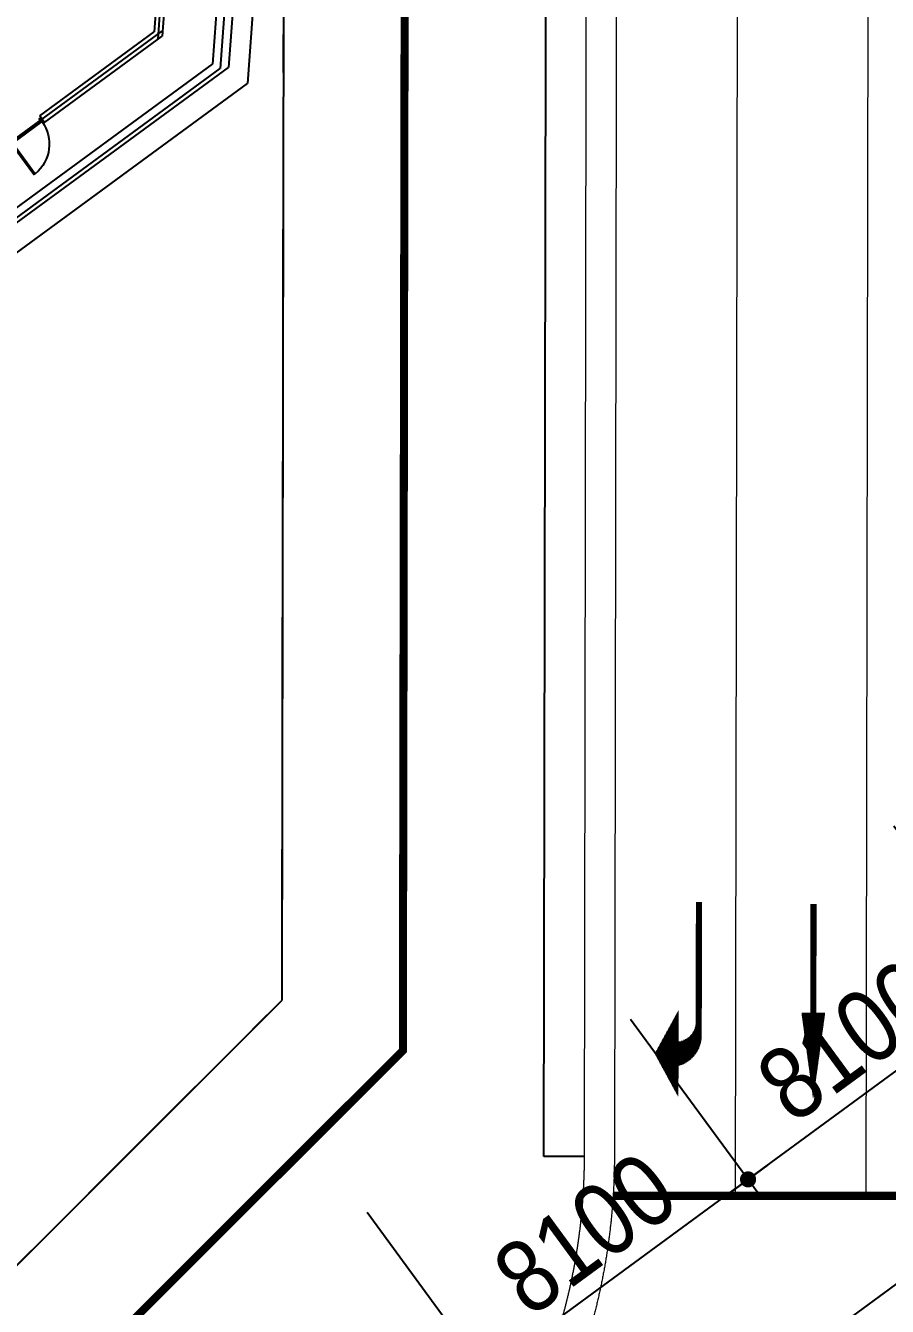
# Model space of a CAD drawing. Header units: millimetres. Extents: x 75184266 to 76346726, y -35077925 to -33679385.
# Drawn here: x 75549165 to 75570546, y -34997819 to -34966065 of the extents above; entities that cross this region are included whole.
import ezdxf
from ezdxf.xclip import XClip

# ---------------------------------------------------------------- set-up
doc = ezdxf.new("R2010")
doc.units = ezdxf.units.MM
doc.header["$LTSCALE"] = 50
doc.header["$MEASUREMENT"] = 0
doc.header["$XCLIPFRAME"] = 2
doc.header["$PDMODE"] = 1
doc.header["$PDSIZE"] = -3
for name, pattern in [('PHANTOM2', [1.25, 0.625, -0.125, 0.125, -0.125, 0.125, -0.125]), ('XR-B1$0$XR-지하3층$0$HID1', [2.3, 1.5, -0.8]), ('XR-B1$0$XR-지하3층$0$PHANTOM2', [1.25, 0.625, -0.125, 0.125, -0.125, 0.125, -0.125]), ('XR-지하3층$0$ANYANG1', [11.5, 6, -1, 1, -1.5, 1, -1]), ('XR-지하3층$0$HID1', [2.3, 1.5, -0.8]), ('XR-지하3층$0$L2-2', [2.5, 1, -1.5]), ('XR-지하3층$0$PHANTOM2', [1.25, 0.625, -0.125, 0.125, -0.125, 0.125, -0.125])]:
    doc.linetypes.add(name, pattern=pattern)
doc.layers.get('0').update_dxf_attribs({"linetype": 'CONTINUOUS'})
doc.layers.get('Defpoints').update_dxf_attribs({"color": 51, "linetype": 'CONTINUOUS'})
for name, color, linetype in [('AA-DWXM-DOOR', 4, 'CONTINUOUS'), ('AA-MKXS', 3, 'CONTINUOUS'), ('XR-B1$0$XR-지하3층$0$-L-land1', 6, 'CONTINUOUS'), ('XR-지하3층$0$-L-land1', 6, 'CONTINUOUS'), ('XR-지하3층$0$0MARK', 7, 'CONTINUOUS'), ('XR-지하3층$0$보도라인', 7, 'CONTINUOUS')]:
    doc.layers.add(name, color=color, linetype=linetype)
for name, color, linetype, plot in [('XR-B1$0$XR-지하3층$0$DEFPOINT', 142, 'CONTINUOUS', False), ('XR-지하3층$0$DEFPOINT', 142, 'CONTINUOUS', False), ('건축', 8, 'CONTINUOUS', False)]:
    doc.layers.add(name, color=color, linetype=linetype, plot=plot)
for name, color, linetype, lineweight in [('XR-지하3층$0$$-길가장자리선', 7, 'CONTINUOUS', 0), ('XR-지하3층$0$$-정지선', 6, 'CONTINUOUS', 0), ('XR-지하3층$0$$-차로분리', 7, 'CONTINUOUS', 0), ('XR-지하3층$0$0_plan', 7, 'CONTINUOUS', 0)]:
    doc.layers.add(name, color=color, linetype=linetype, lineweight=lineweight)
doc.styles.add('XR-지하3층$0$돋움', font='', dxfattribs={"width": 0.9})
doc.styles.get('XR-지하3층$0$돋움').set_extended_font_data('Dotum')
doc.dimstyles.new('XR-지하3층$0$20110829_평면도_면적조정$0$std_style', dxfattribs={"dimscale": 400, "dimtxt": 3, "dimasz": 1, "dimexe": 1.5, "dimexo": 2, "dimgap": 1, "dimtad": 1, "dimtoh": 1, "dimdec": 0, "dimzin": 0, "dimdsep": 46, "dimtxsty": 'XR-지하3층$0$돋움', "dimblk": 'XR-지하3층$0$20110829_평면도_면적조정$0$01420DDOT01', "dimblk1": 'XR-지하3층$0$20110829_평면도_면적조정$0$01420DDOT01', "dimblk2": 'XR-지하3층$0$20110829_평면도_면적조정$0$01420DDOT01', "dimcen": 2.5, "dimdle": 8, "dimclrd": 256, "dimclre": 256, "dimclrt": 256, "dimadec": 0, "dimazin": 0, "dimtfac": 1, "dimtdec": 0, "dimtix": 1, "dimtmove": 2, "dimatfit": 3, "dimldrblk": 'XR-지하3층$0$20110829_평면도_면적조정$0$_ClosedBlank', "dimfxl": 1, "dimtolj": 1, "dimtzin": 0, "dimlwd": -1, "dimlwe": -1, "dimarcsym": 0})

# ---------------------------------------------------------------- blocks, each defined once
blk = doc.blocks.new('d-1000')
at = {"layer": 'AA-DWXM-DOOR', "color": 8}
for p, q in [((40, 100), (980, 100)), ((55, 60), (965, 60))]:
    blk.add_line(p, q, dxfattribs=at)
at = {"layer": 'AA-DWXM-DOOR'}
blk.add_lwpolyline([(40, 100), (80, 100), (80, 1040), (40, 1040), (40, 100)], dxfattribs=at)
for points in [[(40, 100), (10, 100), (10, 0), (55, 0), (55, 60), (40, 60)], [(980, 100), (1010, 100), (1010, 0), (965, 0), (965, 60), (980, 60)]]:
    blk.add_lwpolyline(points, close=True, dxfattribs=at)
at = {"layer": 'AA-DWXM-DOOR', "color": 9}
blk.add_arc((32, 93), 948, 0.4142, 87.0949, dxfattribs=at)
at = {"layer": 'AA-MKXS', "ltscale": 0.5}
for p, q in [((0, 150), (0, -50)), ((1020, 150), (1020, -50))]:
    blk.add_line(p, q, dxfattribs=at)
blk = doc.blocks.new('XR-지하3층$0$20110829_평면도_면적조정$0$01420DDOT01')
blk.add_line((-1.5, 0), (1.5, 0))
at = {"const_width": 0.5}
blk.add_lwpolyline([(-0.25, 0, 1), (0.25, 0, 1)], format="xyb", close=True, dxfattribs=at)
blk = doc.blocks.new('*D202')
at = {"layer": 'Defpoints', "color": 0, "transparency": 16777216}
for p in [(75609430, -34956528, 0), (75615339, -34964587), (75504911, -35033156, 0)]:
    blk.add_point(p, dxfattribs=at)
at = {"layer": '건축'}
for p, q in [((75609903, -34957173), (75615694, -34965071)), ((75511142, -35040979), (75615016, -34964824)), ((75505384, -35033801), (75511174, -35041699))]:
    blk.add_line(p, q, dxfattribs=at)
at = {"layer": '건축', "xscale": 400, "yscale": 400, "zscale": 400}
for p, rotation in [((75615339, -34964587), 36.24693456144445), ((75510820, -35041215), 216.2469345614445)]:
    blk.add_blockref('XR-지하3층$0$20110829_평면도_면적조정$0$01420DDOT01', p, dxfattribs=dict(at, rotation=rotation))
at = {"layer": '건축', "insert": (75562310, -35001852), "char_height": 1800, "attachment_point": 5, "rotation": 36.2469, "style": 'XR-지하3층$0$돋움'}
blk.add_mtext('\\A1;129600', dxfattribs=at)
blk = doc.blocks.new('XR-지하3층$0$20110829_평면도_면적조정$0$_ClosedBlank')
at = {"color": 0, "linetype": 'ByBlock', "lineweight": -2}
for p, q in [((-1, 0.167), (0, 0)), ((-1, 0.167), (-1, -0.167)), ((0, 0), (-1, -0.167))]:
    blk.add_line(p, q, dxfattribs=at)
blk = doc.blocks.new('*D210')
at = {"layer": 'Defpoints', "color": 0, "transparency": 16777216}
for p in [(75557170, -34994842, 0), (75560556, -34999460), (75550638, -34999631, 0)]:
    blk.add_point(p, dxfattribs=at)
at = {"layer": '건축'}
for p, q in [((75557643, -34995487), (75560911, -34999944)), ((75554347, -35004013), (75560234, -34999697)), ((75551111, -35000276), (75554379, -35004733))]:
    blk.add_line(p, q, dxfattribs=at)
at = {"layer": '건축', "xscale": 400, "yscale": 400, "zscale": 400}
for p, rotation in [((75560556, -34999460), 36.24693456144445), ((75554024, -35004250), 216.2469345614445)]:
    blk.add_blockref('XR-지하3층$0$20110829_평면도_면적조정$0$01420DDOT01', p, dxfattribs=dict(at, rotation=rotation))
at = {"layer": '건축', "insert": (75556521, -35000805), "char_height": 1800, "attachment_point": 5, "rotation": 36.2469, "style": 'XR-지하3층$0$돋움'}
blk.add_mtext('\\A1;8100', dxfattribs=at)
blk = doc.blocks.new('*D211')
at = {"layer": 'Defpoints', "color": 0, "transparency": 16777216}
for p in [(75563703, -34990052, 0), (75567089, -34994671), (75557170, -34994842, 0)]:
    blk.add_point(p, dxfattribs=at)
at = {"layer": '건축'}
for p, q in [((75564176, -34990698), (75567444, -34995155)), ((75560879, -34999224), (75566766, -34994908)), ((75557643, -34995487), (75560911, -34999944))]:
    blk.add_line(p, q, dxfattribs=at)
at = {"layer": '건축', "xscale": 400, "yscale": 400, "zscale": 400}
for p, rotation in [((75567089, -34994671), 36.24693456144445), ((75560556, -34999460), 216.2469345614445)]:
    blk.add_blockref('XR-지하3층$0$20110829_평면도_면적조정$0$01420DDOT01', p, dxfattribs=dict(at, rotation=rotation))
at = {"layer": '건축', "insert": (75563053, -34996016), "char_height": 1800, "attachment_point": 5, "rotation": 36.2469, "style": 'XR-지하3층$0$돋움'}
blk.add_mtext('\\A1;8100', dxfattribs=at)
blk = doc.blocks.new('*D212')
at = {"layer": 'Defpoints', "color": 0, "transparency": 16777216}
for p in [(75570235, -34985263, 0), (75573621, -34989882), (75563703, -34990052, 0)]:
    blk.add_point(p, dxfattribs=at)
at = {"layer": '건축'}
for p, q in [((75570708, -34985908), (75573976, -34990366)), ((75567411, -34994435), (75573299, -34990118)), ((75564176, -34990698), (75567444, -34995155))]:
    blk.add_line(p, q, dxfattribs=at)
at = {"layer": '건축', "xscale": 400, "yscale": 400, "zscale": 400}
for p, rotation in [((75573621, -34989882), 36.24693456144445), ((75567089, -34994671), 216.2469345614445)]:
    blk.add_blockref('XR-지하3층$0$20110829_평면도_면적조정$0$01420DDOT01', p, dxfattribs=dict(at, rotation=rotation))
at = {"layer": '건축', "insert": (75569586, -34991227), "char_height": 1800, "attachment_point": 5, "rotation": 36.2469, "style": 'XR-지하3층$0$돋움'}
blk.add_mtext('\\A1;8100', dxfattribs=at)
blk = doc.blocks.new('*D213')
at = {"layer": 'Defpoints', "color": 0, "transparency": 16777216}
for p in [(75576768, -34980474, 0), (75570235, -34985263, 0), (75580154, -34985092)]:
    blk.add_point(p, dxfattribs=at)
at = {"layer": '건축'}
for p, q in [((75577241, -34981119), (75580509, -34985576)), ((75573944, -34989645), (75579831, -34985329)), ((75570708, -34985908), (75573976, -34990366))]:
    blk.add_line(p, q, dxfattribs=at)
at = {"layer": '건축', "xscale": 400, "yscale": 400, "zscale": 400}
for p, rotation in [((75580154, -34985092), 36.24693456144445), ((75573621, -34989882), 216.2469345614445)]:
    blk.add_blockref('XR-지하3층$0$20110829_평면도_면적조정$0$01420DDOT01', p, dxfattribs=dict(at, rotation=rotation))
at = {"layer": '건축', "insert": (75576118, -34986438), "char_height": 1800, "attachment_point": 5, "rotation": 36.2469, "style": 'XR-지하3층$0$돋움'}
blk.add_mtext('\\A1;8100', dxfattribs=at)
blk = doc.blocks.new('11111111')
at = {"layer": 'XR-B1$0$XR-지하3층$0$-L-land1', "color": 1, "linetype": 'XR-B1$0$XR-지하3층$0$PHANTOM2', "ltscale": 200, "true_color": 0xfb0404}
blk.add_lwpolyline([(77063562, -34333155), (77066587, -34318155), (77066649, -34281009), (77069707, -34246009), (77069739, -34226894), (76980173, -34220244), (76854435, -34210909, -0.115118), (76806437, -34235824), (76800088, -34243550), (76796571, -34369510), (76803542, -34376679), (76934489, -34376677), (76959481, -34372677), (76989487, -34372677), (77004494, -34373677), (77052897, -34373675), (77063512, -34363078)], format="xyb", close=True, dxfattribs=at)
at = {"layer": 'XR-B1$0$XR-지하3층$0$DEFPOINT', "linetype": 'XR-B1$0$XR-지하3층$0$HID1', "ltscale": 50}
blk.add_lwpolyline([(77060562, -34332853), (77063587, -34317853), (77063649, -34280876), (77066707, -34245876), (77066734, -34229679), (76979951, -34223236), (76855438, -34213992, -0.110486), (76808135, -34238483), (76803058, -34244661), (76799605, -34368327), (76804810, -34373679), (76934251, -34373677), (76959243, -34369677), (76989587, -34369677), (77004594, -34370677), (77051655, -34370675), (77060514, -34361831)], format="xyb", close=True, dxfattribs=at)
blk = doc.blocks.new('*X48')
at = {"color": 0}
for p, q in [((1263.5, 961.9), (1264, 961.9)), ((1263.5, 960), (1265, 960)), ((1263.5, 958.1), (1266, 958.1)), ((1263.5, 956.2), (1267.1, 956.2)), ((1263.5, 954.4), (1268.1, 954.4)), ((1263.5, 952.5), (1269.1, 952.5)), ((1263.5, 950.6), (1270.1, 950.6)), ((1263.5, 948.8), (1271.1, 948.8)), ((1263.5, 946.9), (1272.2, 946.9)), ((1263.5, 945), (1273.2, 945)), ((1263.5, 943.1), (1274.2, 943.1)), ((1263.5, 941.2), (1275.2, 941.2)), ((1263.5, 939.4), (1276.3, 939.4)), ((1263.5, 937.5), (1277.3, 937.5)), ((1263.5, 935.6), (1278.3, 935.6)), ((1263.5, 933.8), (1279.3, 933.8)), ((1263.5, 931.9), (1280.4, 931.9)), ((1263.5, 930), (1281.4, 930)), ((1263.5, 928.1), (1282.4, 928.1)), ((1263.5, 926.2), (1283.4, 926.2)), ((1263.5, 924.4), (1284.4, 924.4)), ((1263.5, 922.5), (1285.5, 922.5)), ((1263.5, 920.6), (1286.5, 920.6)), ((1263.5, 918.8), (1287.5, 918.8)), ((1263.5, 916.9), (1288.5, 916.9)), ((1263.5, 915), (1289.6, 915)), ((1263.5, 913.1), (1290.6, 913.1)), ((1263.5, 911.2), (1291.6, 911.2)), ((1263.5, 909.4), (1292.6, 909.4)), ((1263.5, 907.5), (1293.6, 907.5)), ((1263.5, 905.6), (1294.7, 905.6)), ((1263.5, 903.8), (1295.7, 903.8)), ((1263.5, 901.9), (1296.7, 901.9)), ((1263.5, 900), (1297.7, 900)), ((1263.5, 898.1), (1298.8, 898.1)), ((1263.5, 896.2), (1299.8, 896.2)), ((1263.5, 894.4), (1300.8, 894.4)), ((1226.4, 860.6), (1319.2, 860.6)), ((1228.2, 862.5), (1318.2, 862.5)), ((1230.2, 864.4), (1317.2, 864.4)), ((1232.4, 866.2), (1316.1, 866.2)), ((1234.7, 868.1), (1315.1, 868.1)), ((1237.1, 870), (1314.1, 870)), ((1239.8, 871.9), (1313.1, 871.9)), ((1242.8, 873.8), (1312.1, 873.8)), ((1246, 875.6), (1311, 875.6)), ((1249.7, 877.5), (1310, 877.5)), ((1253.8, 879.4), (1309, 879.4)), ((1258.8, 881.2), (1308, 881.2)), ((1263.5, 892.5), (1301.8, 892.5)), ((1263.5, 890.6), (1302.9, 890.6)), ((1263.5, 888.8), (1303.9, 888.8)), ((1263.5, 886.9), (1304.9, 886.9)), ((1263.5, 885), (1305.9, 885)), ((1263.5, 883.1), (1306.9, 883.1)), ((1207.4, 828.7), (1310.5, 828.7)), ((1208, 830.6), (1311.5, 830.6)), ((1208.7, 832.5), (1312.5, 832.5)), ((1209.4, 834.4), (1313.5, 834.4)), ((1210.2, 836.2), (1314.6, 836.2)), ((1211, 838.1), (1315.6, 838.1)), ((1211.9, 840), (1316.6, 840)), ((1212.9, 841.9), (1317.6, 841.9)), ((1213.9, 843.8), (1318.6, 843.8)), ((1214.9, 845.6), (1319.7, 845.6)), ((1216.1, 847.5), (1320.7, 847.5)), ((1217.3, 849.4), (1321.7, 849.4)), ((1218.6, 851.2), (1322.7, 851.2)), ((1220, 853.1), (1323.3, 853.1)), ((1221.4, 855), (1322.3, 855)), ((1223, 856.9), (1321.3, 856.9)), ((1224.6, 858.8), (1320.2, 858.8)), ((1203.5, 804.4), (1229.7, 804.4)), ((1203.5, 802.5), (1228.3, 802.5)), ((1203.5, 800.6), (1226.9, 800.6)), ((1203.5, 798.7), (1225.8, 798.7)), ((1203.5, 796.9), (1224.7, 796.9)), ((1203.5, 795), (1223.7, 795)), ((1203.6, 808.1), (1233.1, 808.1)), ((1203.6, 806.2), (1231.3, 806.2)), ((1203.7, 810), (1235, 810)), ((1203.9, 811.9), (1237.2, 811.9)), ((1204.1, 813.7), (1239.7, 813.7)), ((1204.4, 815.6), (1242.5, 815.6)), ((1204.7, 817.5), (1245.9, 817.5)), ((1205, 819.4), (1250, 819.4)), ((1205.4, 821.2), (1255.7, 821.2)), ((1205.8, 823.1), (1307.4, 823.1)), ((1206.3, 825), (1308.4, 825)), ((1206.8, 826.9), (1309.4, 826.9)), ((1263.5, 821.2), (1306.4, 821.2)), ((1263.5, 819.4), (1305.4, 819.4)), ((1263.5, 817.5), (1304.3, 817.5)), ((1263.5, 815.6), (1303.3, 815.6)), ((1263.5, 813.7), (1302.3, 813.7)), ((1263.5, 811.9), (1301.3, 811.9)), ((1263.5, 810), (1300.2, 810)), ((1263.5, 808.1), (1299.2, 808.1)), ((1263.5, 806.2), (1298.2, 806.2)), ((1263.5, 804.4), (1297.2, 804.4)), ((1263.5, 802.5), (1296.1, 802.5)), ((1263.5, 800.6), (1295.1, 800.6)), ((1263.5, 798.7), (1294.1, 798.7)), ((1263.5, 796.9), (1293.1, 796.9)), ((1263.5, 795), (1292.1, 795)), ((1203.5, 793.1), (1222.8, 793.1)), ((1203.5, 791.2), (1222, 791.2)), ((1203.5, 789.4), (1221.3, 789.4)), ((1203.5, 787.5), (1220.7, 787.5)), ((1203.5, 785.6), (1220.2, 785.6)), ((1203.5, 783.8), (1219.7, 783.8)), ((1203.5, 781.9), (1219.4, 781.9)), ((1203.5, 780), (1219, 780)), ((1203.5, 778.1), (1218.8, 778.1)), ((1203.5, 776.2), (1218.7, 776.2)), ((1203.5, 774.4), (1218.6, 774.4)), ((1203.5, 772.5), (1218.5, 772.5)), ((1203.5, 770.6), (1218.5, 770.6)), ((1203.5, 768.8), (1218.5, 768.8)), ((1203.5, 766.9), (1218.5, 766.9)), ((1203.5, 765), (1218.5, 765)), ((1203.5, 763.1), (1218.5, 763.1)), ((1203.5, 761.2), (1218.5, 761.2)), ((1263.5, 793.1), (1291, 793.1)), ((1263.5, 791.2), (1290, 791.2)), ((1263.5, 789.4), (1289, 789.4)), ((1263.5, 787.5), (1288, 787.5)), ((1263.5, 785.6), (1286.9, 785.6)), ((1263.5, 783.8), (1285.9, 783.8)), ((1263.5, 781.9), (1284.9, 781.9)), ((1263.5, 780), (1283.9, 780)), ((1263.5, 778.1), (1282.9, 778.1)), ((1263.5, 776.2), (1281.8, 776.2)), ((1263.5, 774.4), (1280.8, 774.4)), ((1263.5, 772.5), (1279.8, 772.5)), ((1263.5, 770.6), (1278.8, 770.6)), ((1263.5, 768.8), (1277.7, 768.8)), ((1263.5, 766.9), (1276.7, 766.9)), ((1263.5, 765), (1275.7, 765)), ((1263.5, 763.1), (1274.7, 763.1)), ((1263.5, 761.2), (1273.6, 761.2)), ((1203.5, 759.4), (1218.5, 759.4)), ((1203.5, 757.5), (1218.5, 757.5)), ((1203.5, 755.6), (1218.5, 755.6)), ((1203.5, 753.8), (1218.5, 753.8)), ((1203.5, 751.9), (1218.5, 751.9)), ((1203.5, 750), (1218.5, 750)), ((1203.5, 748.1), (1218.5, 748.1)), ((1203.5, 746.2), (1218.5, 746.2)), ((1203.5, 744.4), (1218.5, 744.4)), ((1203.5, 742.5), (1218.5, 742.5)), ((1203.5, 740.6), (1218.5, 740.6)), ((1203.5, 738.8), (1218.5, 738.8)), ((1203.5, 736.9), (1218.5, 736.9)), ((1203.5, 735), (1218.5, 735)), ((1203.5, 733.1), (1218.5, 733.1)), ((1203.5, 731.2), (1218.5, 731.2)), ((1203.5, 729.4), (1218.5, 729.4)), ((1263.5, 759.4), (1272.6, 759.4)), ((1263.5, 757.5), (1271.6, 757.5)), ((1263.5, 755.6), (1270.6, 755.6)), ((1263.5, 753.8), (1269.6, 753.8)), ((1263.5, 751.9), (1268.5, 751.9)), ((1263.5, 750), (1267.5, 750)), ((1263.5, 748.1), (1266.5, 748.1)), ((1263.5, 746.2), (1265.5, 746.2)), ((1263.5, 744.4), (1264.4, 744.4)), ((1203.5, 727.5), (1218.5, 727.5)), ((1203.5, 725.6), (1218.5, 725.6)), ((1203.5, 723.7), (1218.5, 723.7)), ((1203.5, 721.9), (1218.5, 721.9)), ((1203.5, 720), (1218.5, 720)), ((1203.5, 718.1), (1218.5, 718.1)), ((1203.5, 716.2), (1218.5, 716.2)), ((1203.5, 714.4), (1218.5, 714.4)), ((1203.5, 712.5), (1218.5, 712.5)), ((1203.5, 710.6), (1218.5, 710.6)), ((1203.5, 708.8), (1218.5, 708.8)), ((1203.5, 706.9), (1218.5, 706.9)), ((1203.5, 705), (1218.5, 705)), ((1203.5, 703.1), (1218.5, 703.1)), ((1203.5, 701.2), (1218.5, 701.2)), ((1203.5, 699.4), (1218.5, 699.4)), ((1203.5, 697.5), (1218.5, 697.5)), ((1203.5, 695.6), (1218.5, 695.6)), ((1203.5, 693.8), (1218.5, 693.8)), ((1203.5, 691.9), (1218.5, 691.9)), ((1203.5, 690), (1218.5, 690)), ((1203.5, 688.1), (1218.5, 688.1)), ((1203.5, 686.2), (1218.5, 686.2)), ((1203.5, 684.4), (1218.5, 684.4)), ((1203.5, 682.5), (1218.5, 682.5)), ((1203.5, 680.6), (1218.5, 680.6)), ((1203.5, 678.8), (1218.5, 678.8)), ((1203.5, 676.9), (1218.5, 676.9)), ((1203.5, 675), (1218.5, 675)), ((1203.5, 673.1), (1218.5, 673.1)), ((1203.5, 671.2), (1218.5, 671.2)), ((1203.5, 669.4), (1218.5, 669.4)), ((1203.5, 667.5), (1218.5, 667.5)), ((1203.5, 665.6), (1218.5, 665.6)), ((1203.5, 663.8), (1218.5, 663.8)), ((1203.5, 661.9), (1218.5, 661.9)), ((1203.5, 660), (1218.5, 660)), ((1203.5, 658.1), (1218.5, 658.1)), ((1203.5, 656.2), (1218.5, 656.2)), ((1203.5, 654.4), (1218.5, 654.4)), ((1203.5, 652.5), (1218.5, 652.5)), ((1203.5, 650.6), (1218.5, 650.6)), ((1203.5, 648.7), (1218.5, 648.7)), ((1203.5, 646.9), (1218.5, 646.9)), ((1203.5, 645), (1218.5, 645)), ((1203.5, 643.1), (1218.5, 643.1)), ((1203.5, 641.2), (1218.5, 641.2)), ((1203.5, 639.4), (1218.5, 639.4)), ((1203.5, 637.5), (1218.5, 637.5)), ((1203.5, 635.6), (1218.5, 635.6)), ((1203.5, 633.8), (1218.5, 633.8)), ((1203.5, 631.9), (1218.5, 631.9)), ((1203.5, 630), (1218.5, 630)), ((1203.5, 628.1), (1218.5, 628.1)), ((1203.5, 626.2), (1218.5, 626.2)), ((1203.5, 624.4), (1218.5, 624.4)), ((1203.5, 622.5), (1218.5, 622.5)), ((1203.5, 620.6), (1218.5, 620.6)), ((1203.5, 618.8), (1218.5, 618.8)), ((1203.5, 616.9), (1218.5, 616.9)), ((1203.5, 615), (1218.5, 615)), ((1203.5, 613.1), (1218.5, 613.1)), ((1203.5, 611.2), (1218.5, 611.2)), ((1203.5, 609.4), (1218.5, 609.4)), ((1203.5, 607.5), (1218.5, 607.5)), ((1203.5, 605.6), (1218.5, 605.6)), ((1203.5, 603.8), (1218.5, 603.8)), ((1203.5, 601.9), (1218.5, 601.9)), ((1203.5, 600), (1218.5, 600)), ((1203.5, 598.1), (1218.5, 598.1)), ((1203.5, 596.2), (1218.5, 596.2)), ((1203.5, 594.4), (1218.5, 594.4)), ((1203.5, 592.5), (1218.5, 592.5)), ((1203.5, 590.6), (1218.5, 590.6)), ((1203.5, 588.8), (1218.5, 588.8)), ((1203.5, 586.9), (1218.5, 586.9)), ((1203.5, 585), (1218.5, 585)), ((1203.5, 583.1), (1218.5, 583.1)), ((1203.5, 581.2), (1218.5, 581.2)), ((1203.5, 579.4), (1218.5, 579.4)), ((1203.5, 577.5), (1218.5, 577.5)), ((1203.5, 575.6), (1218.5, 575.6)), ((1203.5, 573.7), (1218.5, 573.7)), ((1203.5, 571.9), (1218.5, 571.9)), ((1203.5, 570), (1218.5, 570)), ((1203.5, 568.1), (1218.5, 568.1)), ((1203.5, 566.2), (1218.5, 566.2)), ((1203.5, 564.4), (1218.5, 564.4)), ((1203.5, 562.5), (1218.5, 562.5)), ((1203.5, 560.6), (1218.5, 560.6)), ((1203.5, 558.8), (1218.5, 558.8)), ((1203.5, 556.9), (1218.5, 556.9)), ((1203.5, 555), (1218.5, 555)), ((1203.5, 553.1), (1218.5, 553.1)), ((1203.5, 551.2), (1218.5, 551.2)), ((1203.5, 549.4), (1218.5, 549.4)), ((1203.5, 547.5), (1218.5, 547.5)), ((1203.5, 545.6), (1218.5, 545.6)), ((1203.5, 543.8), (1218.5, 543.8)), ((1203.5, 541.9), (1218.5, 541.9)), ((1203.5, 540), (1218.5, 540)), ((1203.5, 538.1), (1218.5, 538.1)), ((1203.5, 536.2), (1218.5, 536.2)), ((1203.5, 534.4), (1218.5, 534.4)), ((1203.5, 532.5), (1218.5, 532.5)), ((1203.5, 530.6), (1218.5, 530.6)), ((1203.5, 528.8), (1218.5, 528.8)), ((1203.5, 526.9), (1218.5, 526.9)), ((1203.5, 525), (1218.5, 525)), ((1203.5, 523.1), (1218.5, 523.1)), ((1203.5, 521.2), (1218.5, 521.2)), ((1203.5, 519.4), (1218.5, 519.4)), ((1203.5, 517.5), (1218.5, 517.5)), ((1203.5, 515.6), (1218.5, 515.6)), ((1203.5, 513.8), (1218.5, 513.8)), ((1203.5, 511.9), (1218.5, 511.9)), ((1203.5, 510), (1218.5, 510)), ((1203.5, 508.1), (1218.5, 508.1)), ((1203.5, 506.2), (1218.5, 506.2)), ((1203.5, 504.4), (1218.5, 504.4)), ((1203.5, 502.5), (1218.5, 502.5)), ((1203.5, 500.6), (1218.5, 500.6)), ((1203.5, 498.7), (1218.5, 498.7)), ((1203.5, 496.9), (1218.5, 496.9)), ((1203.5, 495), (1218.5, 495)), ((1203.5, 493.1), (1218.5, 493.1)), ((1203.5, 491.2), (1218.5, 491.2)), ((1203.5, 489.4), (1218.5, 489.4)), ((1203.5, 487.5), (1218.5, 487.5)), ((1203.5, 485.6), (1218.5, 485.6)), ((1203.5, 483.8), (1218.5, 483.8)), ((1203.5, 481.9), (1218.5, 481.9)), ((1203.5, 480), (1218.5, 480)), ((1203.5, 478.1), (1218.5, 478.1)), ((1203.5, 476.2), (1218.5, 476.2)), ((1203.5, 474.4), (1218.5, 474.4)), ((1203.5, 472.5), (1218.5, 472.5)), ((1203.5, 470.6), (1218.5, 470.6)), ((1203.5, 468.8), (1218.5, 468.8)), ((1203.5, 466.9), (1218.5, 466.9)), ((1203.5, 465), (1218.5, 465)), ((1203.5, 463.1), (1218.5, 463.1))]:
    blk.add_line(p, q, dxfattribs=at)
blk = doc.blocks.new('*X46')
at = {"color": 0}
for p, q in [((814.7, 960), (815.4, 960)), ((814.9, 961.9), (815.1, 961.9)), ((810.1, 926.2), (820, 926.2)), ((810.3, 928.1), (819.7, 928.1)), ((810.6, 930), (819.5, 930)), ((810.8, 931.9), (819.2, 931.9)), ((811.1, 933.8), (819, 933.8)), ((811.3, 935.6), (818.7, 935.6)), ((811.6, 937.5), (818.5, 937.5)), ((811.9, 939.4), (818.2, 939.4)), ((812.1, 941.2), (818, 941.2)), ((812.4, 943.1), (817.7, 943.1)), ((812.6, 945), (817.4, 945)), ((812.9, 946.9), (817.2, 946.9)), ((813.1, 948.8), (816.9, 948.8)), ((813.4, 950.6), (816.7, 950.6)), ((813.6, 952.5), (816.4, 952.5)), ((813.9, 954.4), (816.2, 954.4)), ((814.2, 956.2), (815.9, 956.2)), ((814.4, 958.1), (815.7, 958.1)), ((805.7, 894.4), (824.3, 894.4)), ((806, 896.2), (824.1, 896.2)), ((806.2, 898.1), (823.8, 898.1)), ((806.5, 900), (823.6, 900)), ((806.7, 901.9), (823.3, 901.9)), ((807, 903.8), (823.1, 903.8)), ((807.2, 905.6), (822.8, 905.6)), ((807.5, 907.5), (822.6, 907.5)), ((807.8, 909.4), (822.3, 909.4)), ((808, 911.2), (822, 911.2)), ((808.3, 913.1), (821.8, 913.1)), ((808.5, 915), (821.5, 915)), ((808.8, 916.9), (821.3, 916.9)), ((809, 918.8), (821, 918.8)), ((809.3, 920.6), (820.8, 920.6)), ((809.5, 922.5), (820.5, 922.5)), ((809.8, 924.4), (820.3, 924.4)), ((801.1, 860.6), (829, 860.6)), ((801.4, 862.5), (828.7, 862.5)), ((801.6, 864.4), (828.4, 864.4)), ((801.9, 866.2), (828.2, 866.2)), ((802.1, 868.1), (827.9, 868.1)), ((802.4, 870), (827.7, 870)), ((802.6, 871.9), (827.4, 871.9)), ((802.9, 873.8), (827.2, 873.8)), ((803.2, 875.6), (826.9, 875.6)), ((803.4, 877.5), (826.7, 877.5)), ((803.7, 879.4), (826.4, 879.4)), ((803.9, 881.2), (826.1, 881.2)), ((804.2, 883.1), (825.9, 883.1)), ((804.4, 885), (825.6, 885)), ((804.7, 886.9), (825.4, 886.9)), ((804.9, 888.8), (825.1, 888.8)), ((805.2, 890.6), (824.9, 890.6)), ((805.5, 892.5), (824.6, 892.5)), ((796.8, 828.7), (833.3, 828.7)), ((797, 830.6), (833, 830.6)), ((797.3, 832.5), (832.8, 832.5)), ((797.5, 834.4), (832.5, 834.4)), ((797.8, 836.2), (832.3, 836.2)), ((798, 838.1), (832, 838.1)), ((798.3, 840), (831.8, 840)), ((798.6, 841.9), (831.5, 841.9)), ((798.8, 843.8), (831.3, 843.8)), ((799.1, 845.6), (831, 845.6)), ((799.3, 847.5), (830.7, 847.5)), ((799.6, 849.4), (830.5, 849.4)), ((799.8, 851.2), (830.2, 851.2)), ((800.1, 853.1), (830, 853.1)), ((800.3, 855), (829.7, 855)), ((800.6, 856.9), (829.5, 856.9)), ((800.9, 858.8), (829.2, 858.8)), ((792.2, 795), (837.9, 795)), ((792.4, 796.9), (837.6, 796.9)), ((792.7, 798.7), (837.4, 798.7)), ((792.9, 800.6), (837.1, 800.6)), ((793.2, 802.5), (836.9, 802.5)), ((793.4, 804.4), (836.6, 804.4)), ((793.7, 806.2), (836.4, 806.2)), ((794, 808.1), (836.1, 808.1)), ((794.2, 810), (835.9, 810)), ((794.5, 811.9), (835.6, 811.9)), ((794.7, 813.7), (835.3, 813.7)), ((795, 815.6), (835.1, 815.6)), ((795.2, 817.5), (834.8, 817.5)), ((795.5, 819.4), (834.6, 819.4)), ((795.7, 821.2), (834.3, 821.2)), ((796, 823.1), (834.1, 823.1)), ((796.3, 825), (833.8, 825)), ((796.5, 826.9), (833.6, 826.9)), ((787.6, 761.2), (842.5, 761.2)), ((787.8, 763.1), (842.2, 763.1)), ((788.1, 765), (842, 765)), ((788.3, 766.9), (841.7, 766.9)), ((788.6, 768.8), (841.5, 768.8)), ((788.8, 770.6), (841.2, 770.6)), ((789.1, 772.5), (841, 772.5)), ((789.4, 774.4), (840.7, 774.4)), ((789.6, 776.2), (840.5, 776.2)), ((789.9, 778.1), (840.2, 778.1)), ((790.1, 780), (839.9, 780)), ((790.4, 781.9), (839.7, 781.9)), ((790.6, 783.8), (839.4, 783.8)), ((790.9, 785.6), (839.2, 785.6)), ((791.1, 787.5), (838.9, 787.5)), ((791.4, 789.4), (838.7, 789.4)), ((791.7, 791.2), (838.4, 791.2)), ((791.9, 793.1), (838.2, 793.1)), ((785.3, 744.4), (844.8, 744.4)), ((785.5, 746.2), (844.5, 746.2)), ((785.8, 748.1), (844.3, 748.1)), ((786, 750), (844, 750)), ((786.3, 751.9), (843.8, 751.9)), ((786.5, 753.8), (843.5, 753.8)), ((786.8, 755.6), (843.3, 755.6)), ((787, 757.5), (843, 757.5)), ((787.3, 759.4), (842.8, 759.4)), ((807.5, 742.5), (822.5, 742.5)), ((807.5, 740.6), (822.5, 740.6)), ((807.5, 738.8), (822.5, 738.8)), ((807.5, 736.9), (822.5, 736.9)), ((807.5, 735), (822.5, 735)), ((807.5, 733.1), (822.5, 733.1)), ((807.5, 731.2), (822.5, 731.2)), ((807.5, 729.4), (822.5, 729.4)), ((807.5, 727.5), (822.5, 727.5)), ((807.5, 725.6), (822.5, 725.6)), ((807.5, 723.7), (822.5, 723.7)), ((807.5, 721.9), (822.5, 721.9)), ((807.5, 720), (822.5, 720)), ((807.5, 718.1), (822.5, 718.1)), ((807.5, 716.2), (822.5, 716.2)), ((807.5, 714.4), (822.5, 714.4)), ((807.5, 712.5), (822.5, 712.5)), ((807.5, 710.6), (822.5, 710.6)), ((807.5, 708.8), (822.5, 708.8)), ((807.5, 706.9), (822.5, 706.9)), ((807.5, 705), (822.5, 705)), ((807.5, 703.1), (822.5, 703.1)), ((807.5, 701.2), (822.5, 701.2)), ((807.5, 699.4), (822.5, 699.4)), ((807.5, 697.5), (822.5, 697.5)), ((807.5, 695.6), (822.5, 695.6)), ((807.5, 693.8), (822.5, 693.8)), ((807.5, 691.9), (822.5, 691.9)), ((807.5, 690), (822.5, 690)), ((807.5, 688.1), (822.5, 688.1)), ((807.5, 686.2), (822.5, 686.2)), ((807.5, 684.4), (822.5, 684.4)), ((807.5, 682.5), (822.5, 682.5)), ((807.5, 680.6), (822.5, 680.6)), ((807.5, 678.8), (822.5, 678.8)), ((807.5, 676.9), (822.5, 676.9)), ((807.5, 675), (822.5, 675)), ((807.5, 673.1), (822.5, 673.1)), ((807.5, 671.2), (822.5, 671.2)), ((807.5, 669.4), (822.5, 669.4)), ((807.5, 667.5), (822.5, 667.5)), ((807.5, 665.6), (822.5, 665.6)), ((807.5, 663.8), (822.5, 663.8)), ((807.5, 661.9), (822.5, 661.9)), ((807.5, 660), (822.5, 660)), ((807.5, 658.1), (822.5, 658.1)), ((807.5, 656.2), (822.5, 656.2)), ((807.5, 654.4), (822.5, 654.4)), ((807.5, 652.5), (822.5, 652.5)), ((807.5, 650.6), (822.5, 650.6)), ((807.5, 648.7), (822.5, 648.7)), ((807.5, 646.9), (822.5, 646.9)), ((807.5, 645), (822.5, 645)), ((807.5, 643.1), (822.5, 643.1)), ((807.5, 641.2), (822.5, 641.2)), ((807.5, 639.4), (822.5, 639.4)), ((807.5, 637.5), (822.5, 637.5)), ((807.5, 635.6), (822.5, 635.6)), ((807.5, 633.8), (822.5, 633.8)), ((807.5, 631.9), (822.5, 631.9)), ((807.5, 630), (822.5, 630)), ((807.5, 628.1), (822.5, 628.1)), ((807.5, 626.2), (822.5, 626.2)), ((807.5, 624.4), (822.5, 624.4)), ((807.5, 622.5), (822.5, 622.5)), ((807.5, 620.6), (822.5, 620.6)), ((807.5, 618.8), (822.5, 618.8)), ((807.5, 616.9), (822.5, 616.9)), ((807.5, 615), (822.5, 615)), ((807.5, 613.1), (822.5, 613.1)), ((807.5, 611.2), (822.5, 611.2)), ((807.5, 609.4), (822.5, 609.4)), ((807.5, 607.5), (822.5, 607.5)), ((807.5, 605.6), (822.5, 605.6)), ((807.5, 603.8), (822.5, 603.8)), ((807.5, 601.9), (822.5, 601.9)), ((807.5, 600), (822.5, 600)), ((807.5, 598.1), (822.5, 598.1)), ((807.5, 596.2), (822.5, 596.2)), ((807.5, 594.4), (822.5, 594.4)), ((807.5, 592.5), (822.5, 592.5)), ((807.5, 590.6), (822.5, 590.6)), ((807.5, 588.8), (822.5, 588.8)), ((807.5, 586.9), (822.5, 586.9)), ((807.5, 585), (822.5, 585)), ((807.5, 583.1), (822.5, 583.1)), ((807.5, 581.2), (822.5, 581.2)), ((807.5, 579.4), (822.5, 579.4)), ((807.5, 577.5), (822.5, 577.5)), ((807.5, 575.6), (822.5, 575.6)), ((807.5, 573.7), (822.5, 573.7)), ((807.5, 571.9), (822.5, 571.9)), ((807.5, 570), (822.5, 570)), ((807.5, 568.1), (822.5, 568.1)), ((807.5, 566.2), (822.5, 566.2)), ((807.5, 564.4), (822.5, 564.4)), ((807.5, 562.5), (822.5, 562.5)), ((807.5, 560.6), (822.5, 560.6)), ((807.5, 558.8), (822.5, 558.8)), ((807.5, 556.9), (822.5, 556.9)), ((807.5, 555), (822.5, 555)), ((807.5, 553.1), (822.5, 553.1)), ((807.5, 551.2), (822.5, 551.2)), ((807.5, 549.4), (822.5, 549.4)), ((807.5, 547.5), (822.5, 547.5)), ((807.5, 545.6), (822.5, 545.6)), ((807.5, 543.8), (822.5, 543.8)), ((807.5, 541.9), (822.5, 541.9)), ((807.5, 540), (822.5, 540)), ((807.5, 538.1), (822.5, 538.1)), ((807.5, 536.2), (822.5, 536.2)), ((807.5, 534.4), (822.5, 534.4)), ((807.5, 532.5), (822.5, 532.5)), ((807.5, 530.6), (822.5, 530.6)), ((807.5, 528.8), (822.5, 528.8)), ((807.5, 526.9), (822.5, 526.9)), ((807.5, 525), (822.5, 525)), ((807.5, 523.1), (822.5, 523.1)), ((807.5, 521.2), (822.5, 521.2)), ((807.5, 519.4), (822.5, 519.4)), ((807.5, 517.5), (822.5, 517.5)), ((807.5, 515.6), (822.5, 515.6)), ((807.5, 513.8), (822.5, 513.8)), ((807.5, 511.9), (822.5, 511.9)), ((807.5, 510), (822.5, 510)), ((807.5, 508.1), (822.5, 508.1)), ((807.5, 506.2), (822.5, 506.2)), ((807.5, 504.4), (822.5, 504.4)), ((807.5, 502.5), (822.5, 502.5)), ((807.5, 500.6), (822.5, 500.6)), ((807.5, 498.7), (822.5, 498.7)), ((807.5, 496.9), (822.5, 496.9)), ((807.5, 495), (822.5, 495)), ((807.5, 493.1), (822.5, 493.1)), ((807.5, 491.2), (822.5, 491.2)), ((807.5, 489.4), (822.5, 489.4)), ((807.5, 487.5), (822.5, 487.5)), ((807.5, 485.6), (822.5, 485.6)), ((807.5, 483.8), (822.5, 483.8)), ((807.5, 481.9), (822.5, 481.9)), ((807.5, 480), (822.5, 480)), ((807.5, 478.1), (822.5, 478.1)), ((807.5, 476.2), (822.5, 476.2)), ((807.5, 474.4), (822.5, 474.4)), ((807.5, 472.5), (822.5, 472.5)), ((807.5, 470.6), (822.5, 470.6)), ((807.5, 468.8), (822.5, 468.8)), ((807.5, 466.9), (822.5, 466.9)), ((807.5, 465), (822.5, 465)), ((807.5, 463.1), (822.5, 463.1))]:
    blk.add_line(p, q, dxfattribs=at)
blk = doc.blocks.new('XR-지하3층$0$A$C723B38EE')
at = {"layer": 'XR-지하3층$0$$-길가장자리선', "color": 8}
blk.add_lwpolyline([(447.563, 435.577, -0.30604), (454.281, 425.594), (454.095, 313.112), (451.037, 278.112), (450.975, 240.671), (447.951, 225.671), (447.898, 193.652, -0.063862), (447.381, 189.678)], format="xyb", dxfattribs=at)
at = {"layer": 'XR-지하3층$0$$-정지선', "color": 8, "const_width": 0.2}
blk.add_lwpolyline([(447.866, 192.678), (463.646, 192.679)], dxfattribs=at)
at = {"layer": 'XR-지하3층$0$$-차로분리', "color": 8, "linetype": 'XR-지하3층$0$L2-2', "ltscale": 80, "flags": 128}
for points in [[(454.146, 192.679), (454.287, 277.967), (457.345, 312.968), (457.535, 428.247), (457.577, 453.512), (457.815, 597.674)], [(450.967, 235.488), (450.896, 192.678)]]:
    blk.add_lwpolyline(points, dxfattribs=at)
at = {"layer": 'XR-지하3층$0$-L-land1', "color": 1, "linetype": 'XR-지하3층$0$PHANTOM2', "ltscale": 200, "true_color": 0xfb0404}
blk.add_lwpolyline([(442.7, 226.202), (445.725, 241.203), (445.787, 278.348), (448.845, 313.348), (448.877, 332.464), (359.311, 339.113), (233.573, 348.448, -0.115118), (185.575, 323.534), (179.226, 315.808), (175.709, 189.847), (182.68, 182.678), (313.627, 182.68), (338.619, 186.68), (368.625, 186.68), (383.632, 185.681), (432.034, 185.682), (442.65, 196.28)], format="xyb", close=True, dxfattribs=at)
at = {"layer": 'XR-지하3층$0$0_plan', "color": 8}
blk.add_lwpolyline([(416.21, 382.767), (416.283, 426.909, -0.435593), (427.023, 436.865), (444.271, 435.585, -0.393153), (453.531, 425.596), (453.345, 313.145), (450.287, 278.145), (450.226, 240.747), (447.201, 225.747), (447.148, 193.653, -0.413722), (432.148, 178.678), (383.402, 178.677), (368.395, 178.676), (338.577, 178.675), (313.573, 175.675), (185.599, 175.671)], format="xyb", dxfattribs=at)
at = {"layer": 'XR-지하3층$0$DEFPOINT', "linetype": 'XR-지하3층$0$HID1', "ltscale": 50}
blk.add_lwpolyline([(439.7, 226.504), (442.725, 241.504), (442.787, 278.481), (445.845, 313.481), (445.872, 329.678), (359.089, 336.121), (234.575, 345.365, -0.110486), (187.273, 320.874), (182.196, 314.697), (178.743, 191.031), (183.947, 185.678), (313.388, 185.68), (338.38, 189.68), (368.725, 189.68), (383.732, 188.681), (430.793, 188.682), (439.652, 197.526)], format="xyb", close=True, dxfattribs=at)
at = {"layer": 'XR-지하3층$0$보도라인', "color": 8}
blk.add_lwpolyline([(446.148, 193.655), (446.201, 225.847), (449.226, 240.847), (449.287, 278.19), (452.345, 313.19), (452.53, 425.019)], dxfattribs=at)
at = {"layer": 'XR-지하3층$0$보도라인', "color": 8, "linetype": 'Continuous', "flags": 128}
blk.add_lwpolyline([(447.148, 193.653), (446.148, 193.655)], dxfattribs=at)
at = {"layer": 'XR-지하3층$0$0MARK', "color": 8, "xscale": 0.0095999999948012, "yscale": 0.0095999999948012, "zscale": 0.0095999999948012, "rotation": 179.9053789862858}
for name, p in [('*X48', (461.628, 204.364)), ('*X46', (460.669, 204.32))]:
    blk.add_blockref(name, p, dxfattribs=at)

msp = doc.modelspace()

# ---------------------------------------------------------------- linework, layer by layer
at = {"layer": '건축', "ltscale": 0.5}
for p, q in [((75560257, -34882691.5), (75553994.6, -34967127.6)), ((75560052.1, -34882750.3), (75553802, -34967020.8)), ((75557490, -34898367.1), (75552443.8, -34966404.6)), ((75553068.8, -34956626.5), (75552357.2, -34966220.1)), ((75553268.2, -34956641.3), (75552549.9, -34966326.8)), ((75512777.1, -34995362.1), (75552559.6, -34966195.7)), ((75549517.3, -34968302.1), (75552357.2, -34966220.1)), ((75549635.6, -34968463.4), (75552549.9, -34966326.8)), ((75513371.7, -34996662.1), (75553802, -34967020.8)), ((75513437.2, -34996862.1), (75553994.6, -34967127.6))]:
    msp.add_line(p, q, dxfattribs=at)
at = {"layer": '건축', "ltscale": 1000}
for p, q in [((75560974.2, -34882485.8), (75554668.8, -34967501.3)), ((75557927.3, -34916806.7), (75554196.9, -34967103.2)), ((75542662, -34975560), (75554196.9, -34967103.2)), ((75543500.7, -34975689.1), (75554668.8, -34967501.3))]:
    msp.add_line(p, q, dxfattribs=at)
at = {"layer": '건축', "linetype": 'PHANTOM2', "ltscale": 50, "const_width": 200}
msp.add_lwpolyline([(75558575, -34961553.7), (75561600, -34946553.7), (75561662, -34909408.3), (75564720.4, -34874408.3), (75564752.3, -34855292.5), (75475186.2, -34848643), (75349448.2, -34839308.1, -0.1151176), (75301449.9, -34864222.7), (75295101, -34871948.7), (75291583.8, -34997908.7), (75298555.5, -35005077.8), (75429502.2, -35005076.4), (75454494.2, -35001076.2), (75484500.6, -35001075.9), (75499507.3, -35002075.7), (75547909.7, -35002074.4), (75558525.1, -34991476.6)], format="xyb", close=True, dxfattribs=at)
at = {"layer": '건축', "linetype": 'XR-지하3층$0$ANYANG1'}
msp.add_lwpolyline([(75558575, -34961553.7), (75561600, -34946553.7), (75561662, -34909408.3), (75564720.4, -34874408.3), (75564752.3, -34855292.5), (75475186.2, -34848643), (75349448.2, -34839308.1, -0.1151176), (75301449.9, -34864222.7), (75295101, -34871948.7), (75291583.8, -34997908.7), (75298555.5, -35005077.8), (75429502.2, -35005076.4), (75454494.2, -35001076.2), (75484500.6, -35001075.9), (75499507.3, -35002075.7), (75547909.7, -35002074.4), (75558525.1, -34991476.6)], format="xyb", close=True, dxfattribs=at)

# ---------------------------------------------------------------- block references
at = {"layer": '건축', "ltscale": 0.5}
ref = msp.add_blockref('XR-지하3층$0$A$C723B38EE', (75115875.3, -35187756.2), dxfattribs=dict(at, xscale=999.9999999999998, yscale=999.9999999999998, zscale=999.9999999999998))
XClip(ref).set_block_clipping_path([(137.7798442268, 119.9958357572), (497.8511876765, 396.6664658143)])
at = {"layer": '건축'}
msp.add_blockref('11111111', (-1504986.9, -628399), dxfattribs=at)
at = {"layer": '건축', "xscale": -1, "rotation": 216.246933557443}
msp.add_blockref('d-1000', (75548724.3, -34968945.5), dxfattribs=at)

# ---------------------------------------------------------------- dimensions: what is measured, and where the dimension line sits
at = {"layer": '건축'}
for base, p1, p2, picture, middle in [((75615338.8, -34964587.2), (75504910.7, -35033155.8, 0), (75609430, -34956527.7, 0), '*D202', (75562309.8, -35001851.8)), ((75580153.8, -34985092.5), (75570235.3, -34985263.2, 0), (75576767.7, -34980474, 0), '*D213', (75576118.2, -34986437.7)), ((75573621.3, -34989881.8), (75563702.8, -34990052.5, 0), (75570235.3, -34985263.2, 0), '*D212', (75569585.8, -34991227)), ((75567088.9, -34994671), (75557170.4, -34994841.8, 0), (75563702.8, -34990052.5, 0), '*D211', (75563053.3, -34996016.2)), ((75560556.4, -34999460.3), (75550637.9, -34999631, 0), (75557170.4, -34994841.8, 0), '*D210', (75556520.8, -35000805.5))]:
    dim = msp.add_linear_dim(base=base, p1=p1, p2=p2, angle=36.24693, dimstyle='XR-지하3층$0$20110829_평면도_면적조정$0$std_style', override={"dimtxt": 4.5}, dxfattribs=at)
    dim.commit()
    dim.dimension.update_dxf_attribs({"geometry": picture, "text_midpoint": middle})

doc.saveas('drawing.dxf')
